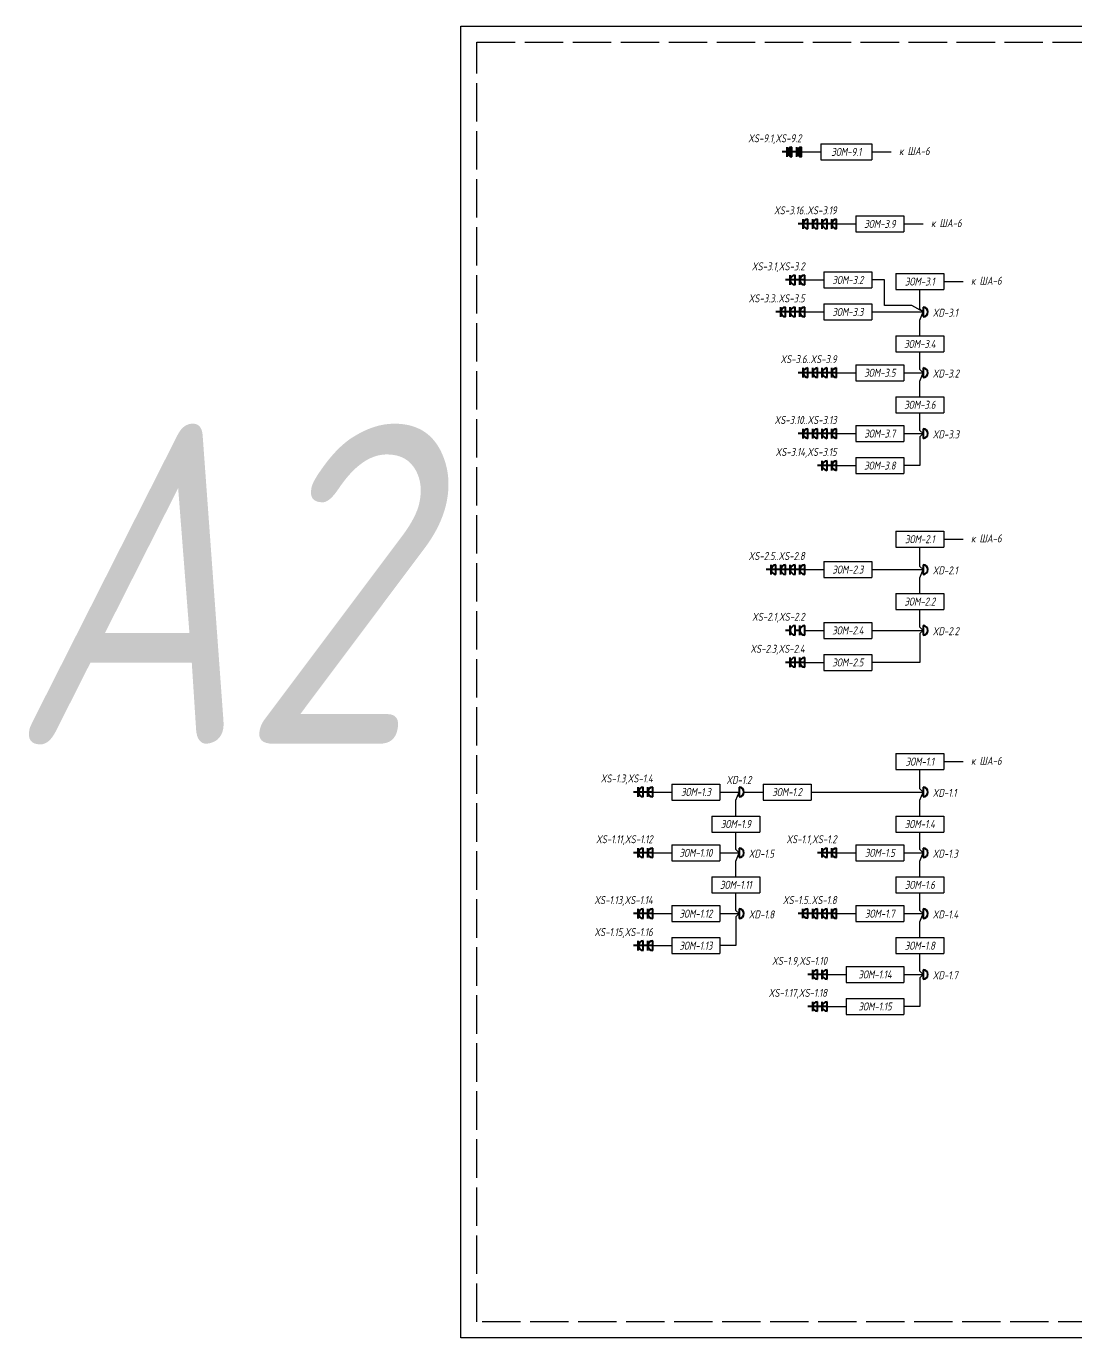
# Model space of a CAD drawing. Header units: millimetres. Extents: x -1048 to 3005, y -1068 to 487.
# Drawn here: x -297.3 to 30.7, y 54.5 to 464.3 of the extents above; entities that cross this region are included whole.
import ezdxf
from ezdxf.enums import TextEntityAlignment as Align

# ---------------------------------------------------------------- set-up
doc = ezdxf.new("R2010")
doc.units = ezdxf.units.MM
doc.linetypes.add('ACAD_ISO02W100', pattern=[15, 12, -3])
doc.layers.add('noprint', color=2, linetype='Continuous', plot=False)
doc.styles.get("Standard").update_dxf_attribs({"font": 'arial.ttf'})
doc.styles.add('ГОСТ-ISOCPEUR', font='isocpeui.ttf', dxfattribs={"width": 0.8})
doc.linetypes.add('220V_LINE', pattern='A,0.2,-0.05,["~220V",Standard,S=0.1,R=0,X=0,Y=-0.05],-0.4,0.1', length=0.75)

# ---------------------------------------------------------------- blocks, each defined once
blk = doc.blocks.new('розетка скрытая трехполюсная')
at = {"color": 0, "lineweight": -2}
for p, q in [((-1.5, 1.5), (1.5, 1.5)), ((-1.5, 0), (1.5, 0)), ((0, 0), (0, 3))]:
    blk.add_line(p, q, dxfattribs=at)
blk.add_arc((0, 0), 1.5, 0, 180, dxfattribs=at)
blk = doc.blocks.new('коробка коммутационная')
at = {"color": 0, "lineweight": -2}
blk.add_line((0, 3), (0, 0), dxfattribs=at)
blk.add_arc((0, 1.5), 1.5, 270, 90, dxfattribs=at)
blk = doc.blocks.new('*T10')
at = {"color": 0, "lineweight": -2}
for p, q in [((0, 0), (15, 0)), ((0, 0), (0, -5)), ((15, 0), (15, -5)), ((0, -5), (15, -5))]:
    blk.add_line(p, q, dxfattribs=at)
at = {"color": 0, "insert": (7.5, -2.5), "char_height": 2.5, "width": 14, "attachment_point": 5, "style": 'ГОСТ-ISOCPEUR'}
blk.add_mtext('{ЭОМ-1.1}', dxfattribs=at)
blk = doc.blocks.new('*T13')
at = {"color": 0, "lineweight": -2}
for p, q in [((0, 0), (15, 0)), ((0, 0), (0, -5)), ((15, 0), (15, -5)), ((0, -5), (15, -5))]:
    blk.add_line(p, q, dxfattribs=at)
at = {"color": 0, "insert": (7.5, -2.5), "char_height": 2.5, "width": 14, "attachment_point": 5, "style": 'ГОСТ-ISOCPEUR'}
blk.add_mtext('{ЭОМ-1.5}', dxfattribs=at)
blk = doc.blocks.new('*T14')
at = {"color": 0, "lineweight": -2}
for p, q in [((0, 0), (15, 0)), ((0, 0), (0, -5)), ((15, 0), (15, -5)), ((0, -5), (15, -5))]:
    blk.add_line(p, q, dxfattribs=at)
at = {"color": 0, "insert": (7.5, -2.5), "char_height": 2.5, "width": 14, "attachment_point": 5, "style": 'ГОСТ-ISOCPEUR'}
blk.add_mtext('{ЭОМ-1.3}', dxfattribs=at)
blk = doc.blocks.new('*T15')
at = {"color": 0, "lineweight": -2}
for p, q in [((0, 0), (15, 0)), ((0, 0), (0, -5)), ((15, 0), (15, -5)), ((0, -5), (15, -5))]:
    blk.add_line(p, q, dxfattribs=at)
at = {"color": 0, "insert": (7.5, -2.5), "char_height": 2.5, "width": 14, "attachment_point": 5, "style": 'ГОСТ-ISOCPEUR'}
blk.add_mtext('{ЭОМ-1.2}', dxfattribs=at)
blk = doc.blocks.new('*T16')
at = {"color": 0, "lineweight": -2}
for p, q in [((0, 0), (15, 0)), ((0, 0), (0, -5)), ((15, 0), (15, -5)), ((0, -5), (15, -5))]:
    blk.add_line(p, q, dxfattribs=at)
at = {"color": 0, "insert": (7.5, -2.5), "char_height": 2.5, "width": 14, "attachment_point": 5, "style": 'ГОСТ-ISOCPEUR'}
blk.add_mtext('{ЭОМ-1.7}', dxfattribs=at)
blk = doc.blocks.new('*T17')
at = {"color": 0, "lineweight": -2}
for p, q in [((0, 0), (15, 0)), ((0, 0), (0, -5)), ((15, 0), (15, -5)), ((0, -5), (15, -5))]:
    blk.add_line(p, q, dxfattribs=at)
at = {"color": 0, "insert": (7.5, -2.5), "char_height": 2.5, "width": 14, "attachment_point": 5, "style": 'ГОСТ-ISOCPEUR'}
blk.add_mtext('{ЭОМ-1.4}', dxfattribs=at)
blk = doc.blocks.new('*T18')
at = {"color": 0, "lineweight": -2}
for p, q in [((0, 0), (15, 0)), ((0, 0), (0, -5)), ((15, 0), (15, -5)), ((0, -5), (15, -5))]:
    blk.add_line(p, q, dxfattribs=at)
at = {"color": 0, "insert": (7.5, -2.5), "char_height": 2.5, "width": 14, "attachment_point": 5, "style": 'ГОСТ-ISOCPEUR'}
blk.add_mtext('{ЭОМ-1.6}', dxfattribs=at)
blk = doc.blocks.new('*T19')
at = {"color": 0, "lineweight": -2}
for p, q in [((0, 0), (18, 0)), ((0, 0), (0, -5)), ((18, 0), (18, -5)), ((0, -5), (18, -5))]:
    blk.add_line(p, q, dxfattribs=at)
at = {"color": 0, "insert": (9, -2.5), "char_height": 2.5, "width": 17, "attachment_point": 5, "style": 'ГОСТ-ISOCPEUR'}
blk.add_mtext('{ЭОМ-1.15}', dxfattribs=at)
blk = doc.blocks.new('*T20')
at = {"color": 0, "lineweight": -2}
for p, q in [((0, 0), (15, 0)), ((0, 0), (0, -5)), ((15, 0), (15, -5)), ((0, -5), (15, -5))]:
    blk.add_line(p, q, dxfattribs=at)
at = {"color": 0, "insert": (7.5, -2.5), "char_height": 2.5, "width": 14, "attachment_point": 5, "style": 'ГОСТ-ISOCPEUR'}
blk.add_mtext('{ЭОМ-1.9}', dxfattribs=at)
blk = doc.blocks.new('*T21')
at = {"color": 0, "lineweight": -2}
for p, q in [((0, 0), (15, 0)), ((0, 0), (0, -5)), ((15, 0), (15, -5)), ((0, -5), (15, -5))]:
    blk.add_line(p, q, dxfattribs=at)
at = {"color": 0, "insert": (7.5, -2.5), "char_height": 2.5, "width": 14, "attachment_point": 5, "style": 'ГОСТ-ISOCPEUR'}
blk.add_mtext('{\\W0.8;ЭОМ-1.10}', dxfattribs=at)
blk = doc.blocks.new('*T24')
at = {"color": 0, "lineweight": -2}
for p, q in [((0, 0), (15, 0)), ((0, 0), (0, -5)), ((15, 0), (15, -5)), ((0, -5), (15, -5))]:
    blk.add_line(p, q, dxfattribs=at)
at = {"color": 0, "insert": (7.5, -2.5), "char_height": 2.5, "width": 14, "attachment_point": 5, "style": 'ГОСТ-ISOCPEUR'}
blk.add_mtext('{ЭОМ-1.13}', dxfattribs=at)
blk = doc.blocks.new('*T25')
at = {"color": 0, "lineweight": -2}
for p, q in [((0, 0), (15, 0)), ((0, 0), (0, -5)), ((15, 0), (15, -5)), ((0, -5), (15, -5))]:
    blk.add_line(p, q, dxfattribs=at)
at = {"color": 0, "insert": (7.5, -2.5), "char_height": 2.5, "width": 14, "attachment_point": 5, "style": 'ГОСТ-ISOCPEUR'}
blk.add_mtext('{ЭОМ-2.1}', dxfattribs=at)
blk = doc.blocks.new('*T26')
at = {"color": 0, "lineweight": -2}
for p, q in [((0, 0), (15, 0)), ((0, 0), (0, -5)), ((15, 0), (15, -5)), ((0, -5), (15, -5))]:
    blk.add_line(p, q, dxfattribs=at)
at = {"color": 0, "insert": (7.5, -2.5), "char_height": 2.5, "width": 14, "attachment_point": 5, "style": 'ГОСТ-ISOCPEUR'}
blk.add_mtext('{ЭОМ-2.3}', dxfattribs=at)
blk = doc.blocks.new('розетка открытая трехполюсная')
at = {"color": 0, "lineweight": -2}
for p, q in [((-1.5, 1.5), (1.5, 1.5)), ((-1.5, 0), (1.5, 0)), ((0, 1.5), (0, 3))]:
    blk.add_line(p, q, dxfattribs=at)
blk.add_arc((0, 0), 1.5, 0, 180, dxfattribs=at)
blk = doc.blocks.new('*T31')
at = {"color": 0, "lineweight": -2}
for p, q in [((0, 0), (15, 0)), ((0, 0), (0, -5)), ((15, 0), (15, -5)), ((0, -5), (15, -5))]:
    blk.add_line(p, q, dxfattribs=at)
at = {"color": 0, "insert": (7.5, -2.5), "char_height": 2.5, "width": 14, "attachment_point": 5, "style": 'ГОСТ-ISOCPEUR'}
blk.add_mtext('{ЭОМ-3.1}', dxfattribs=at)
blk = doc.blocks.new('*T32')
at = {"color": 0, "lineweight": -2}
for p, q in [((0, 0), (15, 0)), ((0, 0), (0, -5)), ((15, 0), (15, -5)), ((0, -5), (15, -5))]:
    blk.add_line(p, q, dxfattribs=at)
at = {"color": 0, "insert": (7.5, -2.5), "char_height": 2.5, "width": 14, "attachment_point": 5, "style": 'ГОСТ-ISOCPEUR'}
blk.add_mtext('{ЭОМ-3.3}', dxfattribs=at)
blk = doc.blocks.new('*T33')
at = {"color": 0, "lineweight": -2}
for p, q in [((0, 0), (15, 0)), ((0, 0), (0, -5)), ((15, 0), (15, -5)), ((0, -5), (15, -5))]:
    blk.add_line(p, q, dxfattribs=at)
at = {"color": 0, "insert": (7.5, -2.5), "char_height": 2.5, "width": 14, "attachment_point": 5, "style": 'ГОСТ-ISOCPEUR'}
blk.add_mtext('{ЭОМ-3.2}', dxfattribs=at)
blk = doc.blocks.new('*T34')
at = {"color": 0, "lineweight": -2}
for p, q in [((0, 0), (15, 0)), ((0, 0), (0, -5)), ((15, 0), (15, -5)), ((0, -5), (15, -5))]:
    blk.add_line(p, q, dxfattribs=at)
at = {"color": 0, "insert": (7.5, -2.5), "char_height": 2.5, "width": 14, "attachment_point": 5, "style": 'ГОСТ-ISOCPEUR'}
blk.add_mtext('{ЭОМ-3.4}', dxfattribs=at)
blk = doc.blocks.new('*T35')
at = {"color": 0, "lineweight": -2}
for p, q in [((0, 0), (15, 0)), ((0, 0), (0, -5)), ((15, 0), (15, -5)), ((0, -5), (15, -5))]:
    blk.add_line(p, q, dxfattribs=at)
at = {"color": 0, "insert": (7.5, -2.5), "char_height": 2.5, "width": 14, "attachment_point": 5, "style": 'ГОСТ-ISOCPEUR'}
blk.add_mtext('{ЭОМ-3.5}', dxfattribs=at)
blk = doc.blocks.new('*T36')
at = {"color": 0, "lineweight": -2}
for p, q in [((0, 0), (15, 0)), ((0, 0), (0, -5)), ((15, 0), (15, -5)), ((0, -5), (15, -5))]:
    blk.add_line(p, q, dxfattribs=at)
at = {"color": 0, "insert": (7.5, -2.5), "char_height": 2.5, "width": 14, "attachment_point": 5, "style": 'ГОСТ-ISOCPEUR'}
blk.add_mtext('{ЭОМ-3.6}', dxfattribs=at)
blk = doc.blocks.new('*T37')
at = {"color": 0, "lineweight": -2}
for p, q in [((0, 0), (15, 0)), ((0, 0), (0, -5)), ((15, 0), (15, -5)), ((0, -5), (15, -5))]:
    blk.add_line(p, q, dxfattribs=at)
at = {"color": 0, "insert": (7.5, -2.5), "char_height": 2.5, "width": 14, "attachment_point": 5, "style": 'ГОСТ-ISOCPEUR'}
blk.add_mtext('{ЭОМ-3.7}', dxfattribs=at)
blk = doc.blocks.new('*T39')
at = {"color": 0, "lineweight": -2}
for p, q in [((0, 0), (15, 0)), ((0, 0), (0, -5)), ((15, 0), (15, -5)), ((0, -5), (15, -5))]:
    blk.add_line(p, q, dxfattribs=at)
at = {"color": 0, "insert": (7.5, -2.5), "char_height": 2.5, "width": 14, "attachment_point": 5, "style": 'ГОСТ-ISOCPEUR'}
blk.add_mtext('{ЭОМ-3.8}', dxfattribs=at)
blk = doc.blocks.new('*T40')
at = {"color": 0, "lineweight": -2}
for p, q in [((0, 0), (15, 0)), ((0, 0), (0, -5)), ((15, 0), (15, -5)), ((0, -5), (15, -5))]:
    blk.add_line(p, q, dxfattribs=at)
at = {"color": 0, "insert": (7.5, -2.5), "char_height": 2.5, "width": 14, "attachment_point": 5, "style": 'ГОСТ-ISOCPEUR'}
blk.add_mtext('{ЭОМ-3.9}', dxfattribs=at)
blk = doc.blocks.new('розетка скрытая трехполюсная IP54')
at = {"lineweight": -2}
h = blk.add_hatch(color=0, dxfattribs=at)
h.paths.add_polyline_path([(0, 0), (0, 1.5, 0.414214), (-1.5, 0)])
h.paths.add_polyline_path([(1.5, 0, 0.414214), (0, 1.5), (0, 0)])
at = {"color": 0, "lineweight": -2}
for p, q in [((-1.5, 1.5), (1.5, 1.5)), ((-1.5, 0), (1.5, 0)), ((0, 0), (0, 3))]:
    blk.add_line(p, q, dxfattribs=at)
blk.add_arc((0, 0), 1.5, 0, 180, dxfattribs=at)
blk = doc.blocks.new('*T46')
at = {"color": 0, "lineweight": -2}
for p, q in [((0, 0), (16, 0)), ((0, 0), (0, -5)), ((16, 0), (16, -5)), ((0, -5), (16, -5))]:
    blk.add_line(p, q, dxfattribs=at)
at = {"color": 0, "insert": (8, -2.5), "char_height": 2.5, "width": 15, "attachment_point": 5, "style": 'ГОСТ-ISOCPEUR'}
blk.add_mtext('{ЭОМ-9.1}', dxfattribs=at)
blk = doc.blocks.new('*T219')
at = {"color": 0, "lineweight": -2}
for p, q in [((0, 0), (15, 0)), ((0, 0), (0, -5)), ((15, 0), (15, -5)), ((0, -5), (15, -5))]:
    blk.add_line(p, q, dxfattribs=at)
at = {"color": 0, "insert": (7.5, -2.5), "char_height": 2.5, "width": 14, "attachment_point": 5, "style": 'ГОСТ-ISOCPEUR'}
blk.add_mtext('{ЭОМ-2.2}', dxfattribs=at)
blk = doc.blocks.new('*T220')
at = {"color": 0, "lineweight": -2}
for p, q in [((0, 0), (15, 0)), ((0, 0), (0, -5)), ((15, 0), (15, -5)), ((0, -5), (15, -5))]:
    blk.add_line(p, q, dxfattribs=at)
at = {"color": 0, "insert": (7.5, -2.5), "char_height": 2.5, "width": 14, "attachment_point": 5, "style": 'ГОСТ-ISOCPEUR'}
blk.add_mtext('{ЭОМ-2.4}', dxfattribs=at)
blk = doc.blocks.new('*T221')
at = {"color": 0, "lineweight": -2}
for p, q in [((0, 0), (15, 0)), ((0, 0), (0, -5)), ((15, 0), (15, -5)), ((0, -5), (15, -5))]:
    blk.add_line(p, q, dxfattribs=at)
at = {"color": 0, "insert": (7.5, -2.5), "char_height": 2.5, "width": 14, "attachment_point": 5, "style": 'ГОСТ-ISOCPEUR'}
blk.add_mtext('{ЭОМ-2.5}', dxfattribs=at)
blk = doc.blocks.new('*T222')
at = {"color": 0, "lineweight": -2}
for p, q in [((0, 0), (15, 0)), ((0, 0), (0, -5)), ((15, 0), (15, -5)), ((0, -5), (15, -5))]:
    blk.add_line(p, q, dxfattribs=at)
at = {"color": 0, "insert": (7.5, -2.5), "char_height": 2.5, "width": 14, "attachment_point": 5, "style": 'ГОСТ-ISOCPEUR'}
blk.add_mtext('{ЭОМ-1.11}', dxfattribs=at)
blk = doc.blocks.new('*T223')
at = {"color": 0, "lineweight": -2}
for p, q in [((0, 0), (15, 0)), ((0, 0), (0, -5)), ((15, 0), (15, -5)), ((0, -5), (15, -5))]:
    blk.add_line(p, q, dxfattribs=at)
at = {"color": 0, "insert": (7.5, -2.5), "char_height": 2.5, "width": 14, "attachment_point": 5, "style": 'ГОСТ-ISOCPEUR'}
blk.add_mtext('{ЭОМ-1.12}', dxfattribs=at)
blk = doc.blocks.new('*T224')
at = {"color": 0, "lineweight": -2}
for p, q in [((0, 0), (15, 0)), ((0, 0), (0, -5)), ((15, 0), (15, -5)), ((0, -5), (15, -5))]:
    blk.add_line(p, q, dxfattribs=at)
at = {"color": 0, "insert": (7.5, -2.5), "char_height": 2.5, "width": 14, "attachment_point": 5, "style": 'ГОСТ-ISOCPEUR'}
blk.add_mtext('{ЭОМ-1.8}', dxfattribs=at)
blk = doc.blocks.new('*T225')
at = {"color": 0, "lineweight": -2}
for p, q in [((0, 0), (18, 0)), ((0, 0), (0, -5)), ((18, 0), (18, -5)), ((0, -5), (18, -5))]:
    blk.add_line(p, q, dxfattribs=at)
at = {"color": 0, "insert": (9, -2.5), "char_height": 2.5, "width": 17, "attachment_point": 5, "style": 'ГОСТ-ISOCPEUR'}
blk.add_mtext('{ЭОМ-1.14}', dxfattribs=at)

msp = doc.modelspace()

# ---------------------------------------------------------------- linework, layer by layer
at = {"linetype": '220V_LINE', "ltscale": 8}
for p, q in [((-55, 425.01), (-49, 425.01)), ((-33, 425.01), (-27, 425.01)), ((-44, 402.51), (-38, 402.51)), ((-23, 402.51), (-17, 402.51)), ((-54, 385.01), (-48, 385.01)), ((-10.5, 384.5), (-4.5, 384.5)), ((-54, 375.01), (-48, 375.01)), ((-33, 375.01), (-17, 375.01)), ((-44, 356.01), (-38, 356.01)), ((-23, 356.01), (-17, 356.01)), ((-44, 337.01), (-38, 337.01)), ((-23, 337.01), (-17, 337.01)), ((-44, 327.01), (-38, 327.01)), ((-10.5, 304), (-4.5, 304)), ((-54, 294.51), (-48, 294.51)), ((-33, 294.51), (-17, 294.51)), ((-54, 275.51), (-48, 275.51)), ((-33, 275.51), (-17, 275.51)), ((-54, 265.51), (-48, 265.51)), ((-10.5, 234.5), (-4.5, 234.5)), ((-101.5, 225.01), (-95.5, 225.01)), ((-80.5, 225.01), (-74.5, 225.01)), ((-73, 225.01), (-67, 225.01)), ((-101.5, 206.01), (-95.5, 206.01)), ((-80.5, 206.01), (-74.5, 206.01)), ((-44, 206.01), (-38, 206.01)), ((-23, 206.01), (-17, 206.01)), ((-101.5, 187.01), (-95.5, 187.01)), ((-80.5, 187.01), (-74.5, 187.01)), ((-44, 187.01), (-38, 187.01)), ((-23, 187.01), (-17, 187.01)), ((-101.5, 177.01), (-95.5, 177.01)), ((-47, 168.01), (-41, 168.01)), ((-23, 168.01), (-17, 168.01)), ((-47, 158.01), (-41, 158.01))]:
    msp.add_line(p, q, dxfattribs=at)
at = {"linetype": '220V_LINE', "ltscale": 8, "flags": 128}
for points in [[(-17, 375.01), (-20.5, 377.01), (-29.02, 377.01), (-29.02, 385.01), (-33, 385.01)], [(-17, 375.01), (-18, 376.01), (-18, 382.01)], [(-18, 367.51), (-18, 372.42), (-17, 375.01)], [(-17, 356.01), (-18, 357.01), (-18, 362.51)], [(-18, 348.51), (-18, 353.42), (-17, 356.01)], [(-17, 337.01), (-18, 338.01), (-18, 343.51)], [(-17, 337.01), (-18, 336.01), (-18, 327.01), (-23, 327.01)], [(-17, 294.51), (-18, 295.51), (-18, 301.51)], [(-18, 287.01), (-18, 291.92), (-17, 294.51)], [(-17, 275.51), (-18, 276.51), (-18, 282.01)], [(-17, 275.51), (-18, 274.51), (-18, 265.51), (-33, 265.51)], [(-17, 225.01), (-18, 226.01), (-18, 232.01)], [(-75.5, 217.51), (-75.5, 222.42), (-74.5, 225.01)], [(-52, 225.01), (-17, 225.01)], [(-18, 217.51), (-18, 222.42), (-17, 225.01)], [(-74.5, 206.01), (-75.5, 207.01), (-75.5, 212.51)], [(-17, 206.01), (-18, 207.01), (-18, 212.51)], [(-75.5, 198.51), (-75.5, 203.42), (-74.5, 206.01)], [(-18, 198.51), (-18, 203.42), (-17, 206.01)], [(-74.5, 187.01), (-75.5, 188.01), (-75.5, 193.51)], [(-17, 187.01), (-18, 188.01), (-18, 193.51)], [(-74.5, 187.01), (-75.5, 186.01), (-75.5, 177.01), (-80.5, 177.01)], [(-18, 179.51), (-18, 184.42), (-17, 187.01)], [(-17, 168.01), (-18, 169.01), (-18, 174.51)], [(-17, 168.01), (-18, 167.01), (-18, 158.01), (-23, 158.01)]]:
    msp.add_lwpolyline(points, dxfattribs=at)
at = {"layer": 'noprint'}
msp.add_lwpolyline([(-161.5, 464.28), (397.19, 464.28), (397.19, 457.28), (407.19, 457.28), (407.19, 109.5), (222.19, 109.5), (222.19, 54.5), (-161.5, 54.5)], close=True, dxfattribs=at)
at = {"layer": 'noprint', "linetype": 'ACAD_ISO02W100'}
msp.add_lwpolyline([(-156.5, 459.28), (392.19, 459.28), (392.19, 452.28), (402.19, 452.28), (402.19, 114.5), (217.19, 114.5), (217.19, 59.5), (-156.5, 59.5)], close=True, dxfattribs=at)

# ---------------------------------------------------------------- block references
at = {"color": 1, "lineweight": 40, "rotation": 90}
for name, p in [('розетка скрытая трехполюсная IP54', (-58, 425.01)), ('розетка скрытая трехполюсная IP54', (-55, 425.01)), ('розетка скрытая трехполюсная', (-53, 402.51)), ('розетка скрытая трехполюсная', (-50, 402.51)), ('розетка скрытая трехполюсная', (-47, 402.51)), ('розетка скрытая трехполюсная', (-44, 402.51)), ('розетка скрытая трехполюсная', (-57, 385.01)), ('розетка скрытая трехполюсная', (-54, 385.01)), ('розетка скрытая трехполюсная', (-60, 375.01)), ('розетка скрытая трехполюсная', (-57, 375.01)), ('розетка скрытая трехполюсная', (-54, 375.01)), ('розетка скрытая трехполюсная', (-53, 356.01)), ('розетка скрытая трехполюсная', (-50, 356.01)), ('розетка скрытая трехполюсная', (-47, 356.01)), ('розетка скрытая трехполюсная', (-44, 356.01)), ('розетка скрытая трехполюсная', (-53, 337.01)), ('розетка скрытая трехполюсная', (-50, 337.01)), ('розетка скрытая трехполюсная', (-47, 337.01)), ('розетка скрытая трехполюсная', (-44, 337.01)), ('розетка скрытая трехполюсная', (-47, 327.01)), ('розетка скрытая трехполюсная', (-44, 327.01)), ('розетка скрытая трехполюсная', (-63, 294.51)), ('розетка скрытая трехполюсная', (-60, 294.51)), ('розетка скрытая трехполюсная', (-57, 294.51)), ('розетка скрытая трехполюсная', (-54, 294.51)), ('розетка открытая трехполюсная', (-57, 275.51)), ('розетка открытая трехполюсная', (-54, 275.51)), ('розетка скрытая трехполюсная', (-57, 265.51)), ('розетка скрытая трехполюсная', (-54, 265.51)), ('розетка скрытая трехполюсная', (-104.5, 225.01)), ('розетка скрытая трехполюсная', (-101.5, 225.01)), ('розетка скрытая трехполюсная', (-104.5, 206.01)), ('розетка скрытая трехполюсная', (-101.5, 206.01)), ('розетка скрытая трехполюсная', (-47, 206.01)), ('розетка скрытая трехполюсная', (-44, 206.01)), ('розетка скрытая трехполюсная', (-104.5, 187.01)), ('розетка скрытая трехполюсная', (-101.5, 187.01)), ('розетка скрытая трехполюсная', (-53.06, 187.06)), ('розетка скрытая трехполюсная', (-50, 187.01)), ('розетка скрытая трехполюсная', (-47, 187.01)), ('розетка скрытая трехполюсная', (-44, 187.01)), ('розетка скрытая трехполюсная', (-104.5, 177.01)), ('розетка скрытая трехполюсная', (-101.5, 177.01)), ('розетка скрытая трехполюсная', (-50, 168.01)), ('розетка скрытая трехполюсная', (-47, 168.01)), ('розетка скрытая трехполюсная', (-50, 158.01)), ('розетка скрытая трехполюсная', (-47, 158.01))]:
    msp.add_blockref(name, p, dxfattribs=at)
for name, p in [('*T46', (-49, 427.51)), ('*T40', (-38, 405.01)), ('*T33', (-48, 387.51)), ('*T31', (-25.5, 387.01)), ('*T32', (-48, 377.51)), ('*T34', (-25.5, 367.51)), ('*T35', (-38, 358.51)), ('*T36', (-25.5, 348.51)), ('*T37', (-38, 339.51)), ('*T39', (-38, 329.51)), ('*T25', (-25.5, 306.51)), ('*T26', (-48, 297.01)), ('*T219', (-25.5, 287.01)), ('*T220', (-48, 278.01)), ('*T221', (-48, 268.01)), ('*T10', (-25.5, 237.01)), ('*T14', (-95.5, 227.51)), ('*T15', (-67, 227.51)), ('*T20', (-83, 217.51)), ('*T17', (-25.5, 217.51)), ('*T21', (-95.5, 208.51)), ('*T13', (-38, 208.51)), ('*T222', (-83, 198.51)), ('*T18', (-25.5, 198.51)), ('*T223', (-95.5, 189.51)), ('*T16', (-38, 189.51)), ('*T24', (-95.5, 179.51)), ('*T224', (-25.5, 179.51)), ('*T225', (-41, 170.51)), ('*T19', (-41, 160.51))]:
    msp.add_blockref(name, p)
at = {"lineweight": 40}
for p in [(-17, 373.51), (-17, 354.51), (-17, 335.51), (-17, 293.01), (-17, 274.01), (-74.5, 223.51), (-17, 223.51), (-74.5, 204.51), (-17, 204.51), (-74.5, 185.51), (-17, 185.51), (-17, 166.51)]:
    msp.add_blockref('коробка коммутационная', p, dxfattribs=at)

# ---------------------------------------------------------------- texts
at = {"style": 'ГОСТ-ISOCPEUR', "width": 0.8}
for s, p in [('XS-9.1,XS-9.2', (-55, 428.01)), ('XS-3.16..XS-3.19', (-44, 405.51)), ('XS-3.1,XS-3.2', (-54, 388.01)), ('XS-3.3..XS-3.5', (-54, 378.01)), ('XS-3.6..XS-3.9', (-44, 359.01)), ('XS-3.10..XS-3.13', (-44, 340.01)), ('XS-3.14,XS-3.15', (-44, 330.01)), ('XS-2.5..XS-2.8', (-54, 297.51)), ('XS-2.1,XS-2.2', (-54, 278.51)), ('XS-2.3,XS-2.4', (-54, 268.51)), ('XS-1.3,XS-1.4', (-101.5, 228.01)), ('XS-1.11,XS-1.12', (-101.5, 209.01)), ('XS-1.1,XS-1.2', (-44, 209.01)), ('XS-1.13,XS-1.14', (-101.5, 190.01)), ('XS-1.5..XS-1.8', (-44, 190.01)), ('XS-1.15,XS-1.16', (-101.5, 180.01)), ('XS-1.9,XS-1.10', (-47, 171.01)), ('XS-1.17,XS-1.18', (-47, 161.01))]:
    msp.add_text(s, height=2.5, dxfattribs=at).set_placement(p, align=Align.RIGHT)
for s, p in [('к ША-6', (-24.5, 424.01)), ('к ША-6', (-14.5, 401.51)), ('к ША-6', (-2, 383.51)), ('XD-3.1', (-14, 373.51)), ('XD-3.2', (-14, 354.51)), ('XD-3.3', (-14, 335.51)), ('к ША-6', (-2, 303.01)), ('XD-2.1', (-14, 293.01)), ('XD-2.2', (-14, 274.01)), ('к ША-6', (-2, 233.51)), ('XD-1.2', (-78.5, 227.51)), ('XD-1.1', (-14, 223.51)), ('XD-1.5', (-71.5, 204.51)), ('XD-1.3', (-14, 204.51)), ('XD-1.8', (-71.5, 185.51)), ('XD-1.4', (-14, 185.51)), ('XD-1.7', (-14, 166.51))]:
    msp.add_text(s, height=2.5, dxfattribs=at).set_placement(p)
at = {"layer": 'noprint', "style": 'ГОСТ-ISOCPEUR', "width": 0.8}
msp.add_text('А2', height=100, dxfattribs=at).set_placement((-303.02, 240.1))

doc.saveas('drawing.dxf')
